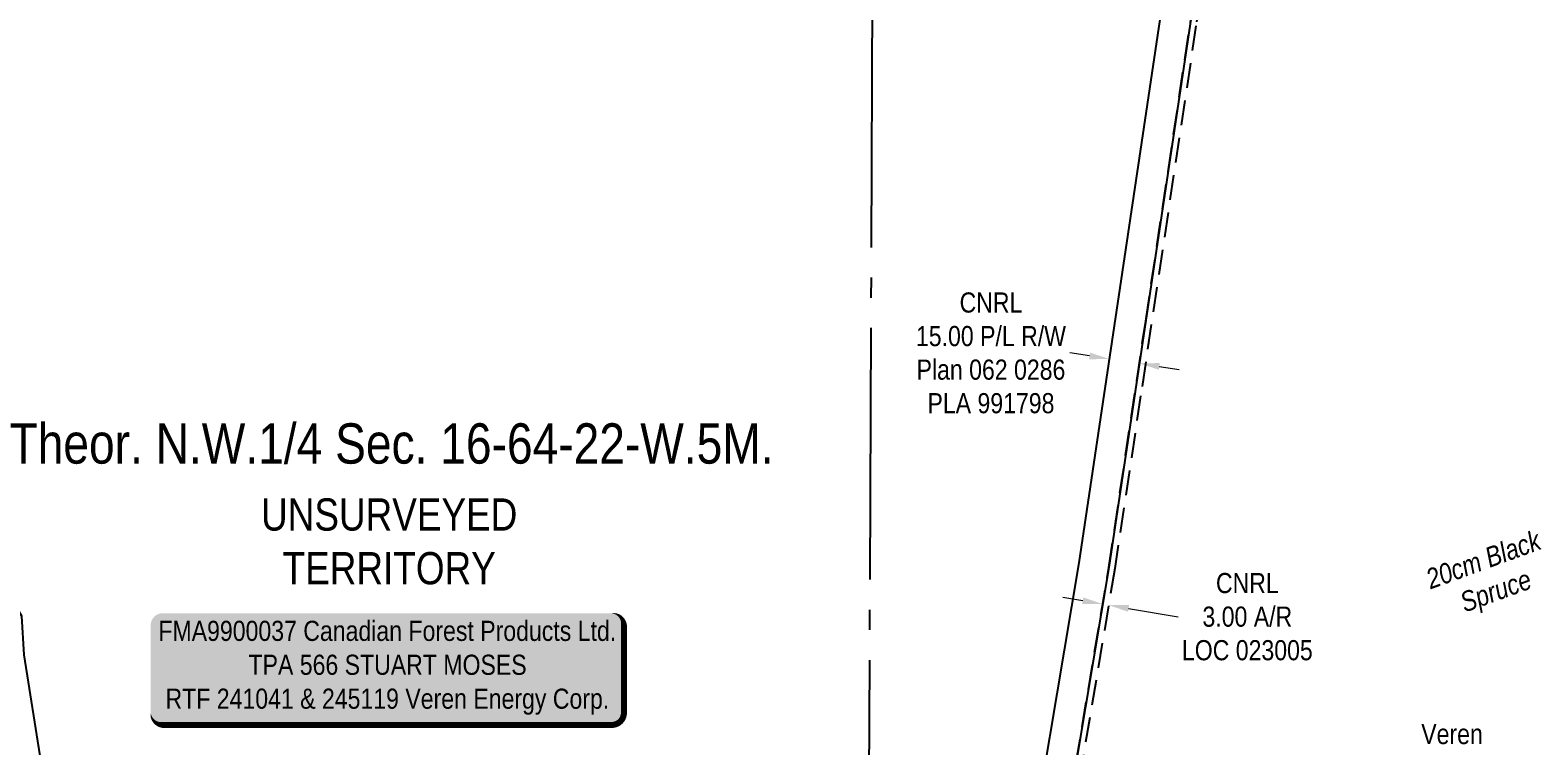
# Model space of a CAD drawing. Extents: x 471563 to 508050, y 6028961 to 6050146.
# Drawn here: x 482423 to 483165, y 6043851 to 6044207 of the extents above; entities that cross this region are included whole.
import ezdxf
from ezdxf.enums import TextEntityAlignment as Align

# ---------------------------------------------------------------- set-up
doc = ezdxf.new("R2010")
doc.units = 0
doc.header["$LTSCALE"] = 5
doc.header["$PDSIZE"] = 0.5
doc.linetypes.add('foc-ACCESSROAD', pattern=[3.75, 2.5, -1.25])
doc.linetypes.add('foc-QUARTERLINE', pattern=[33, 25, -3, 2, -3])
doc.layers.get('Defpoints').update_dxf_attribs({"color": 9})
for name, color, linetype, lineweight in [('C-AR-T', 13, 'Continuous', 9), ('F-AR-T', 190, 'Continuous', 9), ('F-RW-T', 190, 'Continuous', 9)]:
    doc.layers.add(name, color=color, linetype=linetype, lineweight=lineweight)
for name, color, linetype in [('C-SYMBOL', 7, 'Continuous'), ('F-AR', 190, 'foc-ACCESSROAD'), ('F-RW', 190, 'Continuous'), ('L-SECQ', 8, 'foc-QUARTERLINE'), ('L-UNS-T', 3, 'Continuous'), ('T-BUSH-T', 110, 'Continuous'), ('T-WATER', 160, 'Continuous')]:
    doc.layers.add(name, color=color, linetype=linetype)
doc.styles.add('175L', font='ARIALN.TTF', dxfattribs={"height": 20})
doc.styles.add('80', font='ARIALN.TTF', dxfattribs={"height": 10})
doc.styles.add('80CG', font='ARIALN.TTF', dxfattribs={"height": 10})
doc.styles.add('80L', font='ARIALN.TTF', dxfattribs={"height": 10})
doc.styles.add('80LS', font='ARIALNI.TTF', dxfattribs={"height": 10})
doc.styles.add('foc-LtypeFont', font='ARIALN.TTF', dxfattribs={"height": 7.35})
doc.linetypes.add('foc-TOPO-flowdirection-NOLINE', pattern='A,0,[">",foc-LtypeFont,S=0.3,R=0,X=0,Y=-0.945],-20,[">",foc-LtypeFont,S=0.3,R=0,X=0,Y=-0.945],0', length=20)
doc.dimstyles.new('Compass 5 000', dxfattribs={"dimscale": 5, "dimtxt": 9, "dimasz": 2, "dimexe": 0.2, "dimexo": 0.0625, "dimgap": 0.5, "dimtad": 0, "dimtih": 1, "dimtoh": 1, "dimzin": 0, "dimdsep": 46, "dimtxsty": '80CG', "dimcen": 0.1, "dimse1": 1, "dimse2": 1, "dimclrd": 256, "dimclrt": 256, "dimaunit": 1, "dimadec": 4, "dimazin": 0, "dimtfac": 0.06, "dimtofl": 0, "dimtmove": 0, "dimatfit": 1, "dimfxl": 0.2, "dimtolj": 1, "dimtzin": 0, "dimlwd": -1, "dimarcsym": 0})

# ---------------------------------------------------------------- blocks, each defined once
blk = doc.blocks.new('*D141')
at = {"layer": 'C-AR-T', "transparency": 16777216}
for p, q in [((483173.14, 6043840.08), (483163.14, 6043840.08)), ((483182, 6043829.81), (483173.14, 6043840.08)), ((483208.11, 6043799.5), (483214.63, 6043791.92))]:
    blk.add_line(p, q, dxfattribs=at)
for points in [[(483183.26, 6043830.89), (483180.73, 6043828.72), (483188.52, 6043822.23)], [(483209.37, 6043800.59), (483206.84, 6043798.41), (483201.58, 6043807.07)]]:
    blk.add_solid(points, dxfattribs=at)
at = {"layer": 'Defpoints', "color": 0, "transparency": 16777216}
for p in [(483199.82, 6043831.96), (483188.52, 6043822.23), (483212.88, 6043816.81)]:
    blk.add_point(p, dxfattribs=at)
at = {"layer": 'C-AR-T', "transparency": 16777216, "insert": (483128.84, 6043840.08), "char_height": 10, "attachment_point": 5, "style": '80CG', "bg_fill": 3, "box_fill_scale": 1.1, "bg_fill_color": 256, "bg_fill_true_color": 13158600, "bg_fill_transparency": 0}
blk.add_mtext('\\A1;Veren\\P20.00 A/R\\PLOC 800686', dxfattribs=at)
blk = doc.blocks.new('*D142')
at = {"layer": 'Defpoints', "color": 0, "transparency": 16777216}
for p in [(482958.34, 6043920.87), (482954.6, 6043916.74), (482957.56, 6043916.25)]:
    blk.add_point(p, dxfattribs=at)
at = {"layer": 'F-AR-T', "transparency": 16777216}
for p, q in [((482945.52, 6043923.02), (482935.66, 6043924.68)), ((482968.2, 6043919.22), (482992.86, 6043915.07))]:
    blk.add_line(p, q, dxfattribs=at)
for points in [[(482945.79, 6043924.67), (482945.24, 6043921.38), (482955.38, 6043921.37)], [(482968.48, 6043920.86), (482967.92, 6043917.57), (482958.34, 6043920.87)]]:
    blk.add_solid(points, dxfattribs=at)
at = {"layer": 'F-AR-T', "transparency": 16777216, "insert": (483027.2, 6043915.07), "char_height": 10, "attachment_point": 5, "style": '80CG'}
blk.add_mtext('\\A1;CNRL\\P3.00 A/R\\PLOC 023005', dxfattribs=at)
blk = doc.blocks.new('*D156')
at = {"layer": 'Defpoints', "color": 0, "transparency": 16777216}
for p in [(482958.76, 6044043.14), (482957.06, 6044031.81), (482971.89, 6044029.59)]:
    blk.add_point(p, dxfattribs=at)
at = {"layer": 'F-RW-T', "transparency": 16777216}
for p, q in [((482948.87, 6044044.62), (482938.98, 6044046.1)), ((482983.47, 6044039.44), (482993.36, 6044037.96))]:
    blk.add_line(p, q, dxfattribs=at)
for points in [[(482949.11, 6044046.26), (482948.62, 6044042.97), (482958.76, 6044043.14)], [(482983.72, 6044041.09), (482983.23, 6044037.79), (482973.58, 6044040.92)]]:
    blk.add_solid(points, dxfattribs=at)
at = {"layer": 'F-RW-T', "transparency": 16777216, "insert": (482899.89, 6044046.1), "char_height": 10, "attachment_point": 5, "style": '80CG'}
blk.add_mtext('\\A1;CNRL\\P15.00 P/L R/W\\PPlan 062 0286\\PPLA 991798', dxfattribs=at)
blk = doc.blocks.new('*U68')
h = blk.add_hatch(color=255)
edge = h.paths.add_edge_path()
edge.add_line((-111.5, -28.5), (111.5, -28.5))
edge.add_arc((111.5, -22.5), 6, 270, 360)
edge.add_line((117.5, -22.5), (117.5, 21))
edge.add_arc((111.5, 21), 6, 0, 90)
edge.add_line((111.5, 27), (-111.5, 27))
edge.add_arc((-111.5, 21), 6, 90, 180)
edge.add_line((-117.5, 21), (-117.5, -22.5))
edge.add_arc((-111.5, -22.5), 6, 180, 270)
at = {"color": 44, "flags": 128}
blk.add_lwpolyline([(-111.5, -28.5, 3, 3, 0), (111.5, -28.5, 3, 3, 0.414214), (117.5, -22.5, 3, 3, 0), (117.5, 21, 3, 0, 0.414214), (111.5, 27, 0, 0, 0), (-111.5, 27, 0, 0, 0.414214), (-117.5, 21, 0, 0, 0), (-117.5, -22.5, 0, 3, 0.414214)], format="xyseb", close=True, dxfattribs=at)
at = {"color": 44, "style": '80'}
blk.add_attdef('ENTER_TEXT_001', (-35.99, -5), '', height=10, dxfattribs=at)

msp = doc.modelspace()

# ---------------------------------------------------------------- linework, layer by layer
at = {"layer": 'F-AR'}
msp.add_lwpolyline([(483019.391, 6044322.899), (483010.084, 6044264.796), (483003.829, 6044222.943), (483001.695, 6044208.679), (482974.22, 6044024.882), (482961.382, 6043938.998), (482904.728, 6043601.562), (482901.686, 6043601.566), (482958.419, 6043939.475), (482976.729, 6044061.956), (483000.797, 6044222.954), (483004.204, 6044245.755), (483007.12, 6044265.256), (483016.355, 6044322.91)], dxfattribs=at)
at = {"layer": 'F-RW'}
msp.add_lwpolyline([(483016.355, 6044322.91), (483007.12, 6044265.256), (483000.797, 6044222.954), (482958.419, 6043939.475), (482900.145, 6043592.388), (482886.307, 6043561.604), (482872.634, 6043567.751), (482885.679, 6043596.775), (482943.611, 6043941.826), (482985.647, 6044223.01), (482992.304, 6044267.55), (483001.181, 6044322.965)], dxfattribs=at)
at = {"layer": 'L-SECQ', "flags": 128}
msp.add_lwpolyline([(482840.946, 6044223.545), (482837.485, 6043419.508)], dxfattribs=at)
at = {"layer": 'T-WATER', "linetype": 'foc-TOPO-flowdirection-NOLINE', "flags": 128}
msp.add_lwpolyline([(482557.738, 6043545.257), (482557.738, 6043545.257), (482535.543, 6043595.386), (482499.903, 6043664.104), (482498.28, 6043683.257), (482501.274, 6043700.294), (482506.243, 6043715.526), (482505.818, 6043733.654), (482495.702, 6043744.429), (482464.636, 6043755.932), (482452.169, 6043763.172), (482442.595, 6043773.646), (482435.851, 6043787.292), (482430.735, 6043803.094), (482428.274, 6043842.838), (482419.788, 6043896.106), (482418.705, 6043915.317), (482410.82, 6043928.847), (482397.815, 6043937.051), (482368.311, 6043948.906), (482362.17, 6043963.03), (482365.286, 6043981.388), (482364.564, 6044000.899), (482356.013, 6044012.27), (482340.213, 6044009.017), (482316.685, 6043991.743), (482305.546, 6044001.442), (482291.766, 6044030.776), (482278.996, 6044037.538), (482266.663, 6044028.992), (482251.338, 6044024.359), (482234.174, 6044026.752), (482220.685, 6044033.936), (482195.398, 6044050.642), (482162.465, 6044080.455), (482153.191, 6044091.109), (482145.788, 6044104.636), (482128.145, 6044128.101), (482114.781, 6044156.293), (482110.329, 6044172.994), (482109.125, 6044211.834), (482105.392, 6044248.221), (482102.082, 6044266.057), (482091.672, 6044298.022), (482084.93, 6044312.269), (482075.842, 6044324.841), (482074.372, 6044326.324)], dxfattribs=at)
at = {"layer": 'T-WATER', "flags": 128}
msp.add_lwpolyline([(482557.738, 6043545.257), (482557.738, 6043545.257), (482535.543, 6043595.386), (482499.903, 6043664.104), (482498.28, 6043683.257), (482501.274, 6043700.294), (482506.243, 6043715.526), (482505.818, 6043733.654), (482495.702, 6043744.429), (482464.636, 6043755.932), (482452.169, 6043763.172), (482442.595, 6043773.646), (482435.851, 6043787.292), (482430.735, 6043803.094), (482428.274, 6043842.838), (482419.788, 6043896.106)], dxfattribs=at)

# ---------------------------------------------------------------- block references
ref = msp.add_blockref('*U68', (482600.128, 6043889.853))
ref.add_attrib('ENTER_TEXT_001', 'FMA9900037 Canadian Forest Products Ltd.', (482486.462, 6043903.078), dxfattribs={"color": 44, "height": 10, "style": '80'})
ref.add_attrib('ENTER_TEXT_002', 'TPA 566 STUART MOSES', (482531.213, 6043886.234), dxfattribs={"color": 44, "height": 10, "style": '80'})
ref.add_attrib('ENTER_TEXT_003', 'RTF 241041 & 245119 Veren Energy Corp.', (482490.009, 6043869.39), dxfattribs={"color": 44, "height": 10, "style": '80'})

# ---------------------------------------------------------------- texts
at = {"layer": 'C-SYMBOL', "color": 3, "style": '175L'}
msp.add_text('Theor. N.W.1/4 Sec. 16-64-22-W.5M.', height=20, dxfattribs=at).set_placement((482602.234, 6043985.148), align=Align.BOTTOM_CENTER)
at = {"layer": 'L-UNS-T', "color": 3, "insert": (482601.08, 6043952.428), "char_height": 16, "attachment_point": 5, "style": '80L'}
msp.add_mtext_dynamic_manual_height_columns('UNSURVEYED TERRITORY', width=126.41479, gutter_width=47.5, heights=[0], dxfattribs=at)
at = {"layer": 'T-BUSH-T', "insert": (483110.308, 6043936.427), "char_height": 9.98955, "attachment_point": 1, "rotation": 20, "style": '80LS'}
msp.add_mtext_dynamic_manual_height_columns('\\pi4.83126;20cm Black \\P\\pi16.79351;Spruce', width=68.74807, gutter_width=50, heights=[0], dxfattribs=at)

# ---------------------------------------------------------------- dimensions: what is measured, and where the dimension line sits
at = {"layer": 'C-AR-T'}
dim = msp.add_linear_dim(base=(483188.523, 6043822.229), p1=(483212.879, 6043816.81), p2=(483199.824, 6043831.964), angle=130.744529, text='Veren\\P20.00 A/R\\PLOC 800686', dimstyle='Compass 5 000', override={"dimtfill": 1}, dxfattribs=at)
dim.commit()
dim.dimension.update_dxf_attribs({"geometry": '*D141', "text_midpoint": (483128.843, 6043840.082), "dimtype": 161})
at = {"layer": 'F-AR-T'}
dim = msp.add_linear_dim(base=(482958.338, 6043920.871), p1=(482954.603, 6043916.743), p2=(482957.562, 6043916.246), angle=350.469223, text='CNRL\\P3.00 A/R\\PLOC 023005', dimstyle='Compass 5 000', dxfattribs=at)
dim.commit()
dim.dimension.update_dxf_attribs({"geometry": '*D142', "text_midpoint": (483027.198, 6043915.075), "dimtype": 161})
at = {"layer": 'F-RW-T'}
dim = msp.add_aligned_dim(p1=(482971.891, 6044029.594), p2=(482957.063, 6044031.81), distance=-11.454, text='CNRL\\P15.00 P/L R/W\\PPlan 062 0286\\PPLA 991798', dimstyle='Compass 5 000', dxfattribs=at)
dim.commit()
dim.dimension.update_dxf_attribs({"geometry": '*D156', "text_midpoint": (482899.891, 6044046.095)})

doc.saveas('drawing.dxf')
